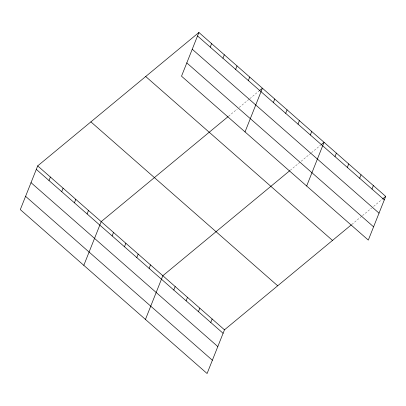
<?xml version="1.0" encoding="UTF-8"?>
<svg xmlns="http://www.w3.org/2000/svg" width="406" height="406" viewBox="0 0 406 406"><rect width="100%" height="100%" fill="white"/><g stroke="black" fill="none" stroke-linecap="round" stroke-linejoin="round"><path stroke-width="0.3" stroke-dasharray="2.03 1.52" d="M228.563 116.233L237.266 109.026M239.205 107.428L249.36 99.018M249.842 98.617L259.033 91.015M290.204 170.322L311.001 153.113M311.483 152.712L320.674 145.104M351.845 224.416L362 216.007M362.487 215.611L371.673 208.004M373.606 206.405L382.315 199.199"/><path stroke-width="0.61" d="M198.91 32.48L181.518 76.186L368.308 240.098L385.7 196.397L198.91 32.48L37.692 165.902L20.3 209.603L207.09 373.52L224.482 329.814L351.363 224.817M49.009 180.528L50.395 177.046M61.707 191.673L63.092 188.191M74.41 202.822L75.795 199.341M87.112 213.967L88.498 210.486M83.809 265.336L101.201 221.63L228.081 116.634M112.142 235.932L113.528 232.45M124.469 246.752L125.855 243.27M210.227 47.111L211.612 43.63M136.797 257.566L138.182 254.085M222.93 58.256L224.315 54.774M149.129 268.386L150.514 264.905M235.632 69.401L237.018 65.919M145.45 319.426L162.842 275.725L289.722 170.723M248.33 80.55L249.715 77.069M173.783 290.021L175.169 286.545M245.026 131.914L262.418 88.214L259.515 90.614M186.11 300.841L187.496 297.359M273.36 102.515L274.745 99.034M198.438 311.661L199.823 308.179M285.692 113.33L287.078 109.848M210.77 322.481L212.155 318.999M298.019 124.15L299.405 120.668M310.346 134.97L311.732 131.488M306.667 186.009L324.059 142.303L321.156 144.709M335.001 156.604L336.386 153.123M347.328 167.424L348.713 163.943M359.66 178.239L361.046 174.758M371.987 189.059L373.373 185.578M382.797 198.798L385.7 196.397M197.524 35.961L384.315 199.879M192.241 49.238L379.031 213.15M186.801 62.91L373.591 226.827M145.708 76.511L332.499 240.423M90.893 121.871L277.684 285.788M37.692 165.902L224.482 329.814M36.307 169.383L223.097 333.296M31.023 182.654L217.814 346.572M25.583 196.331L212.374 360.244"/></g></svg>
